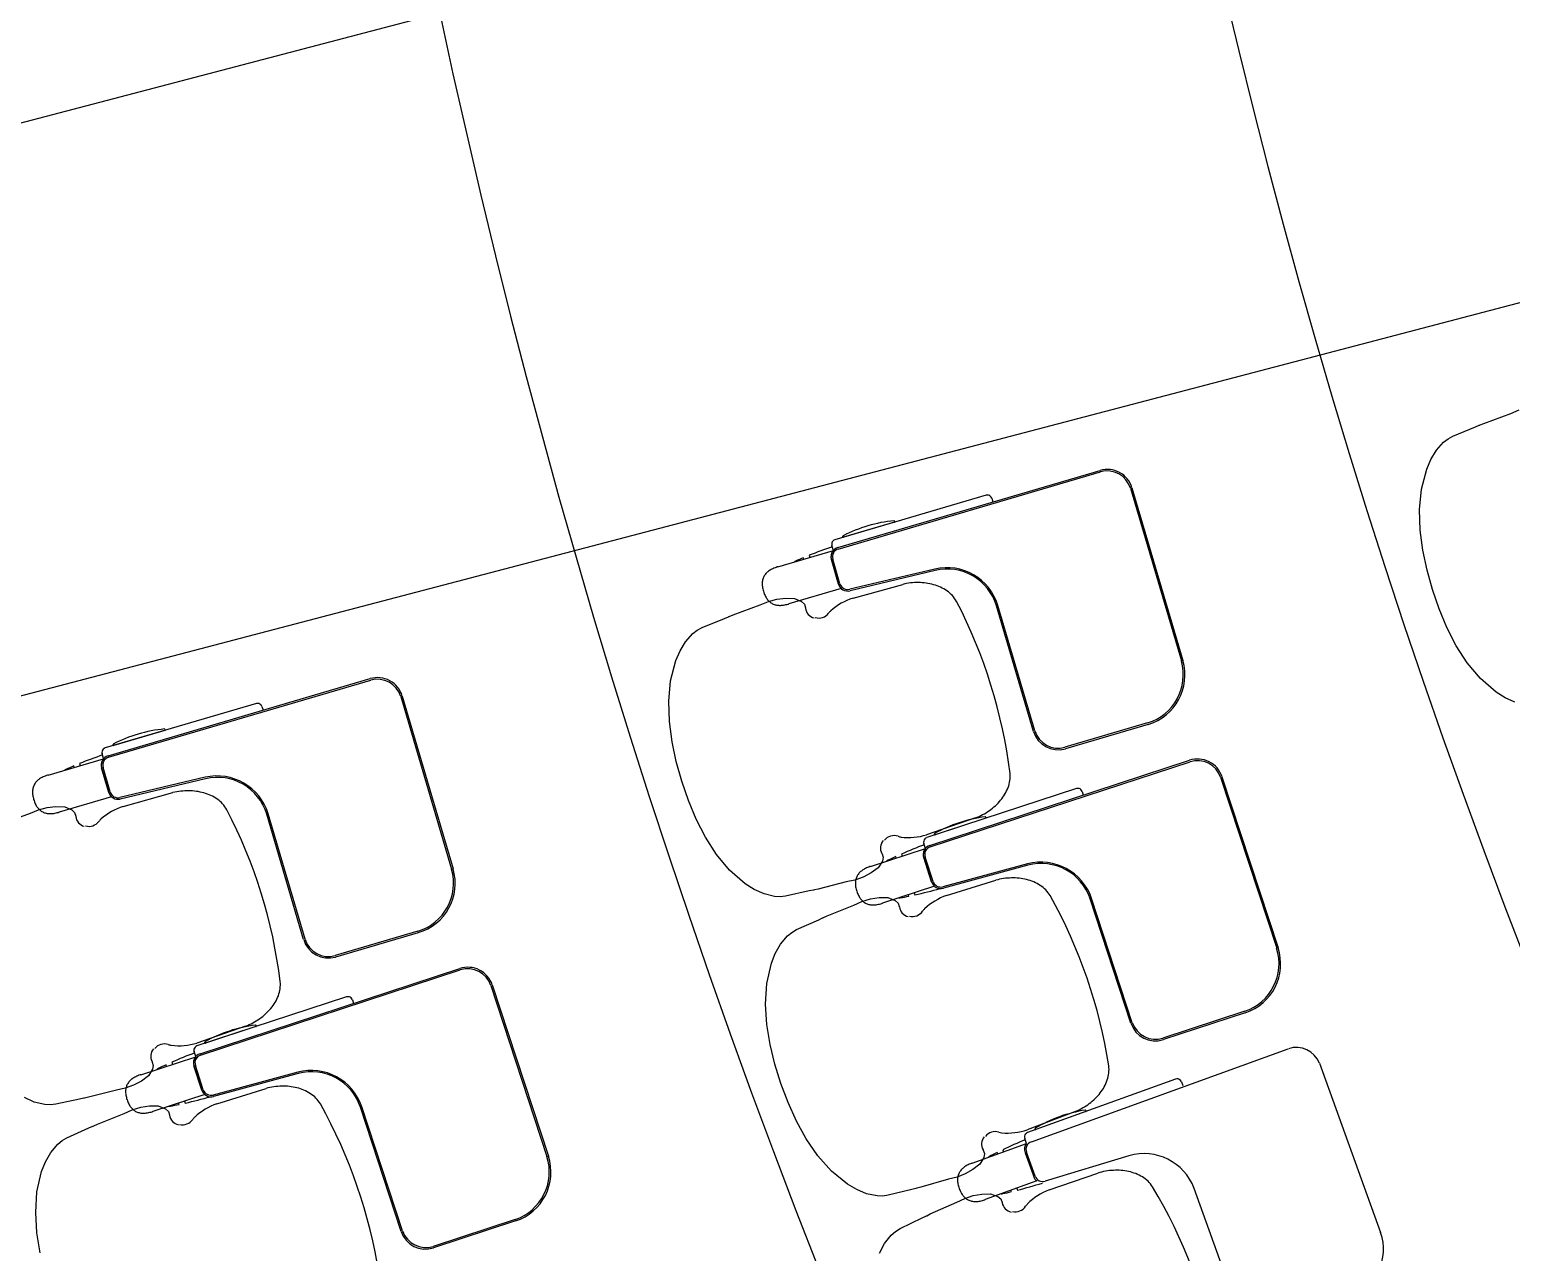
# Model space of a CAD drawing. Extents: x 324 to 2190, y 315 to 1855.
# Drawn here: x 671 to 763.3, y 1160.5 to 1236.6 of the extents above; entities that cross this region are included whole.
import ezdxf

# ---------------------------------------------------------------- set-up
doc = ezdxf.new("R2010")
doc.units = 0
doc.header["$LTSCALE"] = 48
doc.header["$MEASUREMENT"] = 0
doc.layers.add('first flr', color=8, linetype='CONTINUOUS')

msp = doc.modelspace()

# ---------------------------------------------------------------- linework, layer by layer
at = {"layer": 'first flr'}
for p, q in [((789.78, 1262.116), (557.852, 1201.234)), ((798.638, 1228.751), (566.357, 1167.777)), ((721.362, 1204.36), (737.69, 1209.167)), ((721.388, 1204.27), (737.715, 1209.078)), ((739.589, 1208.057), (742.757, 1197.3)), ((739.679, 1208.083), (742.846, 1197.326)), ((730.594, 1207.62), (721.181, 1204.849)), ((730.942, 1207.43), (731.009, 1207.2)), ((724.892, 1205.941), (721.715, 1205.006)), ((724.899, 1206.014), (724.91, 1205.976)), ((721.085, 1204.184), (720.992, 1204.5)), ((721.68, 1205.025), (721.67, 1205.063)), ((717.625, 1203.163), (721.082, 1204.181)), ((719.252, 1203.642), (719.226, 1203.73)), ((719.585, 1203.878), (719.622, 1203.751)), ((721.405, 1202.086), (720.956, 1203.614)), ((721.494, 1202.112), (721.044, 1203.64)), ((727.403, 1203.026), (722.099, 1201.761)), ((727.425, 1202.936), (722.121, 1201.671)), ((721.575, 1201.813), (718.306, 1200.851)), ((722.307, 1201.213), (725.402, 1202.07)), ((733.541, 1192.916), (731.242, 1200.724)), ((733.629, 1192.942), (731.33, 1200.75)), ((675.915, 1191.39), (692.242, 1196.198)), ((675.94, 1191.301), (692.268, 1196.108)), ((694.142, 1195.087), (697.309, 1184.33)), ((694.231, 1195.113), (697.399, 1184.357)), ((685.146, 1194.65), (675.734, 1191.879)), ((685.494, 1194.461), (685.562, 1194.231)), ((740.651, 1193.437), (735.503, 1191.921)), ((740.678, 1193.348), (735.53, 1191.832)), ((679.444, 1192.971), (676.268, 1192.036)), ((679.451, 1193.044), (679.463, 1193.007)), ((675.637, 1191.215), (675.544, 1191.531)), ((676.233, 1192.056), (676.223, 1192.093)), ((672.178, 1190.194), (675.634, 1191.212)), ((673.804, 1190.673), (673.778, 1190.761)), ((674.138, 1190.909), (674.175, 1190.782)), ((675.958, 1189.116), (675.508, 1190.644)), ((676.047, 1189.142), (675.597, 1190.67)), ((727.09, 1185.812), (743.264, 1191.114)), ((727.119, 1185.723), (743.293, 1191.025)), ((681.956, 1190.056), (676.651, 1188.792)), ((681.978, 1189.966), (676.674, 1188.702)), ((745.196, 1190.061), (748.69, 1179.406)), ((745.285, 1190.09), (748.778, 1179.435)), ((676.128, 1188.844), (672.859, 1187.881)), ((676.859, 1188.243), (679.955, 1189.1)), ((736.218, 1189.351), (726.895, 1186.295)), ((736.572, 1189.172), (736.647, 1188.944)), ((688.093, 1179.946), (685.794, 1187.754)), ((688.182, 1179.973), (685.883, 1187.781)), ((729.927, 1187.524), (726.892, 1186.474)), ((730.57, 1187.5), (727.424, 1186.468)), ((730.575, 1187.572), (730.588, 1187.535)), ((726.818, 1185.628), (726.716, 1185.941)), ((727.388, 1186.487), (727.377, 1186.524)), ((723.391, 1184.502), (726.816, 1185.625)), ((725.003, 1185.03), (724.974, 1185.118)), ((725.329, 1185.276), (725.37, 1185.151)), ((727.203, 1183.54), (726.707, 1185.054)), ((727.291, 1183.569), (726.795, 1185.082)), ((733.169, 1184.662), (727.906, 1183.237)), ((733.194, 1184.573), (727.931, 1183.148)), ((727.381, 1183.273), (724.142, 1182.211)), ((728.13, 1182.695), (731.198, 1183.645)), ((725.782, 1182.652), (725.754, 1182.739)), ((726.121, 1182.86), (726.162, 1182.734)), ((739.611, 1174.744), (737.076, 1182.478)), ((739.699, 1174.773), (737.164, 1182.507)), ((695.204, 1180.467), (690.056, 1178.951)), ((695.23, 1180.378), (690.082, 1178.862)), ((681.643, 1172.842), (697.817, 1178.144)), ((681.671, 1172.753), (697.845, 1178.056)), ((699.749, 1177.092), (703.242, 1166.436)), ((699.838, 1177.121), (703.331, 1166.465)), ((690.771, 1176.382), (681.447, 1173.325)), ((691.125, 1176.203), (691.199, 1175.975)), ((746.703, 1175.481), (741.603, 1173.809)), ((746.732, 1175.392), (741.633, 1173.721)), ((684.479, 1174.554), (681.444, 1173.504)), ((685.123, 1174.53), (681.976, 1173.499)), ((685.128, 1174.603), (685.14, 1174.566)), ((681.371, 1172.658), (681.268, 1172.971)), ((681.941, 1173.517), (681.929, 1173.554)), ((733.411, 1167.359), (749.416, 1173.151)), ((677.944, 1171.533), (681.368, 1172.655)), ((679.555, 1172.061), (679.527, 1172.148)), ((679.881, 1172.307), (679.923, 1172.181)), ((681.755, 1170.571), (681.259, 1172.084)), ((681.843, 1170.599), (681.347, 1172.113)), ((751.349, 1172.245), (755.164, 1161.701)), ((687.722, 1171.693), (682.458, 1170.268)), ((687.747, 1171.603), (682.483, 1170.178)), ((742.396, 1171.262), (733.17, 1167.924)), ((742.755, 1171.094), (742.837, 1170.869)), ((681.933, 1170.303), (678.695, 1169.242)), ((682.683, 1169.725), (685.751, 1170.676)), ((680.335, 1169.682), (680.306, 1169.77)), ((680.674, 1169.89), (680.715, 1169.765)), ((694.164, 1161.774), (691.628, 1169.509)), ((694.252, 1161.803), (691.716, 1169.537)), ((736.163, 1169.244), (733.161, 1168.102)), ((736.807, 1169.24), (733.693, 1168.113)), ((736.81, 1169.313), (736.823, 1169.276)), ((733.114, 1167.255), (733.002, 1167.565)), ((733.657, 1168.13), (733.645, 1168.167)), ((729.723, 1166.025), (733.111, 1167.252)), ((731.317, 1166.602), (731.286, 1166.689)), ((731.636, 1166.858), (731.681, 1166.734)), ((733.648, 1165.211), (733.107, 1166.709)), ((739.491, 1166.483), (734.273, 1164.898)), ((733.748, 1164.918), (730.543, 1163.758)), ((734.514, 1164.363), (737.552, 1165.407)), ((732.169, 1164.249), (732.137, 1164.335)), ((732.501, 1164.467), (732.546, 1164.342)), ((746.319, 1156.796), (743.549, 1164.45)), ((701.255, 1162.511), (696.156, 1160.839)), ((701.285, 1162.423), (696.185, 1160.751))]:
    msp.add_line(p, q, dxfattribs=at)
at = {"layer": 'first flr', "linetype": 'Continuous'}
for points in [[(763.52, 1194.729), (762.913, 1195.003), (762.355, 1195.351), (761.374, 1196.197), (760.553, 1197.179), (759.867, 1198.25), (759.293, 1199.379), (758.808, 1200.547), (758.397, 1201.742), (758.057, 1202.959), (757.794, 1204.196), (757.626, 1205.452), (757.584, 1206.723), (757.704, 1207.997), (758.032, 1209.251), (758.294, 1209.854), (758.639, 1210.424), (759.088, 1210.93), (759.361, 1211.14), (759.668, 1211.303), (761.063, 1211.878), (761.309, 1211.98), (761.336, 1211.99), (761.359, 1212), (761.591, 1212.096), (763.282, 1212.717), (763.79, 1212.93)], [(720.956, 1203.614), (721.369, 1202.21), (721.405, 1202.086)], [(724.099, 1185.312), (724.111, 1185.293), (724.177, 1185.072), (724.132, 1184.839), (723.874, 1184.422), (723.433, 1184.102), (722.947, 1183.845), (722.428, 1183.657), (721.888, 1183.544), (720.143, 1183.097), (719.897, 1183.044), (719.845, 1183.033), (719.585, 1182.977), (718.11, 1182.659), (717.765, 1182.619), (717.421, 1182.637), (716.763, 1182.799), (716.156, 1183.073), (715.598, 1183.421), (714.617, 1184.267), (713.796, 1185.249), (713.109, 1186.32), (712.535, 1187.449), (712.05, 1188.617), (711.64, 1189.812), (711.3, 1191.029), (711.037, 1192.266), (710.869, 1193.522), (710.827, 1194.792), (710.946, 1196.067), (711.274, 1197.321), (711.536, 1197.924), (711.881, 1198.494), (712.331, 1199), (712.604, 1199.21), (712.911, 1199.373), (714.306, 1199.948), (714.552, 1200.05), (714.578, 1200.06), (714.601, 1200.069), (714.834, 1200.166), (716.525, 1200.787), (717.033, 1201), (717.567, 1201.14), (718.113, 1201.204), (718.658, 1201.191), (719.107, 1200.993), (719.276, 1200.827), (719.347, 1200.608), (719.348, 1200.585)], [(675.508, 1190.644), (675.921, 1189.24), (675.958, 1189.116)], [(669.386, 1187.196), (671.077, 1187.818), (671.586, 1188.031), (672.119, 1188.171), (672.665, 1188.235), (673.211, 1188.221), (673.659, 1188.024), (673.829, 1187.857), (673.9, 1187.638), (673.901, 1187.615)], [(726.707, 1185.054), (727.162, 1183.663), (727.203, 1183.54)], [(730.405, 1166.856), (730.418, 1166.838), (730.49, 1166.619), (730.452, 1166.384), (730.208, 1165.96), (729.776, 1165.626), (729.298, 1165.354), (728.785, 1165.151), (728.249, 1165.022), (726.519, 1164.522), (726.274, 1164.462), (726.223, 1164.448), (725.964, 1164.384), (724.5, 1164.022), (724.156, 1163.971), (723.812, 1163.979), (723.149, 1164.121), (722.534, 1164.376), (721.966, 1164.707), (720.959, 1165.523), (720.109, 1166.48), (719.39, 1167.529), (718.782, 1168.64), (718.262, 1169.793), (717.815, 1170.975), (717.438, 1172.181), (717.138, 1173.41), (716.932, 1174.66), (716.851, 1175.928), (716.932, 1177.206), (717.221, 1178.469), (717.465, 1179.08), (717.792, 1179.66), (718.226, 1180.18), (718.493, 1180.398), (718.795, 1180.57), (720.171, 1181.187), (720.414, 1181.296), (720.44, 1181.308), (720.463, 1181.318), (720.693, 1181.421), (722.364, 1182.094), (722.865, 1182.322), (723.395, 1182.478), (723.938, 1182.559), (724.484, 1182.562), (724.938, 1182.378), (725.113, 1182.217), (725.19, 1182), (725.192, 1181.977)], [(678.651, 1172.343), (678.663, 1172.324), (678.729, 1172.103), (678.684, 1171.87), (678.427, 1171.453), (677.985, 1171.132), (677.499, 1170.875), (676.98, 1170.688), (676.441, 1170.575), (674.696, 1170.127), (674.45, 1170.075), (674.398, 1170.063), (674.137, 1170.007), (672.662, 1169.689), (672.317, 1169.649), (671.973, 1169.667), (671.316, 1169.83), (670.708, 1170.103)], [(681.259, 1172.084), (681.715, 1170.694), (681.755, 1170.571)], [(671.69, 1160.44), (671.484, 1161.69), (671.404, 1162.959), (671.484, 1164.237), (671.774, 1165.499), (672.017, 1166.11), (672.345, 1166.69), (672.779, 1167.21), (673.045, 1167.429), (673.347, 1167.601), (674.724, 1168.218), (674.967, 1168.327), (674.993, 1168.338), (675.016, 1168.348), (675.245, 1168.451), (676.916, 1169.124), (677.418, 1169.352), (677.947, 1169.509), (678.491, 1169.589), (679.037, 1169.592), (679.491, 1169.409), (679.665, 1169.247), (679.743, 1169.03), (679.745, 1169.008)], [(733.02, 1166.677), (733.517, 1165.301), (733.561, 1165.18)], [(723.964, 1160.425), (724.273, 1161.015), (724.691, 1161.548), (724.951, 1161.774), (725.248, 1161.955), (726.605, 1162.614), (726.844, 1162.731), (726.87, 1162.743), (726.893, 1162.753), (727.119, 1162.863), (728.769, 1163.587), (729.263, 1163.83), (729.787, 1164.002), (730.329, 1164.1), (730.874, 1164.119), (731.333, 1163.949), (731.513, 1163.793), (731.597, 1163.579), (731.599, 1163.556)]]:
    msp.add_lwpolyline(points, dxfattribs=at)
at = {"layer": 'first flr'}
for centre, radius, start, end in [((1177.146, 1339.987), 539.342, 152.26763, 207.52866), ((1177.146, 1339.987), 491.342, 150.80257, 208.9269), ((1177.146, 1339.987), 443.342, 149.00546, 210.64076), ((738.142, 1207.631), 1.602, 16.40743, 106.40743), ((738.129, 1207.608), 1.527, 17.08625, 105.72858), ((730.67, 1207.325), 0.304, 76.72957, 104.51893), ((730.669, 1207.345), 0.286, 17.4308, 72.01509), ((725.722, 1197.26), 8.814, 95.55092, 117.26398), ((724.872, 1206.005), 0.028, 17.40745, 95.55092), ((724.884, 1205.968), 0.028, 286.40745, 17.40745), ((730.831, 1176.03), 30.033, 109.07401, 111.99108), ((721.532, 1203.783), 0.601, 106.40744, 196.40744), ((721.256, 1204.579), 0.275, 135.14699, 196.63832), ((721.531, 1203.783), 0.508, 106.40748, 196.40748), ((721.253, 1204.597), 0.261, 105.94375, 138.43753), ((721.697, 1205.07), 0.028, 117.26397, 195.40745), ((721.707, 1205.033), 0.028, 195.40745, 286.40745), ((718.853, 1203.221), 0.32, 113.77514, 131.12602), ((730.831, 1176.03), 30.033, 112.73245, 113.77514), ((721.532, 1203.783), 0.601, 138.51254, 196.40745), ((717.589, 1202.134), 0.935, 157.03213, 164.05602), ((717.526, 1202.16), 0.867, 149.47169, 156.98743), ((717.542, 1202.149), 0.886, 142.02031, 149.38902), ((717.631, 1202.078), 1, 135.35431, 141.98271), ((717.692, 1202.02), 1.084, 129.36455, 135.44602), ((717.78, 1201.91), 1.225, 123.89984, 129.23898), ((717.926, 1201.695), 1.485, 114.49412, 123.94811), ((718.548, 1200.215), 3.09, 108.12327, 113.62373), ((717.792, 1202.543), 0.642, 105.05154, 108.58905), ((728.145, 1199.779), 3.33, 16.94691, 102.86792), ((728.168, 1199.819), 3.204, 16.40912, 103.4057), ((717.913, 1202.105), 1.261, 177.06352, 182.36619), ((717.673, 1202.117), 1.021, 170.77064, 177.03116), ((717.991, 1202.104), 1.34, 182.17587, 187.58086), ((719.122, 1202.308), 2.488, 188.80615, 195.54111), ((717.618, 1202.124), 0.966, 163.96052, 170.65045), ((719.101, 1202.38), 2.488, 197.27378, 204.00875), ((721.982, 1202.256), 0.601, 196.40745, 283.40744), ((721.982, 1202.256), 0.601, 196.40745, 227.41982), ((721.981, 1202.255), 0.508, 196.40742, 283.40741), ((726.312, 1198.411), 3.77, 88.91192, 103.96887), ((726.392, 1198.782), 3.398, 74.09993, 90.1393), ((726.591, 1199.394), 2.755, 55.3616, 74.59806), ((727.014, 1200.024), 1.997, 29.47069, 55.08349), ((718.04, 1201.939), 1.34, 205.23403, 210.63902), ((717.974, 1201.896), 1.261, 210.4487, 215.75137), ((717.779, 1201.756), 1.021, 215.78373, 222.04426), ((717.737, 1201.721), 0.966, 222.16444, 228.85437), ((717.718, 1201.696), 0.935, 228.75887, 235.78276), ((717.679, 1201.64), 0.867, 235.82747, 243.3432), ((717.686, 1201.658), 0.886, 243.42587, 250.79458), ((717.723, 1201.766), 1, 250.83218, 257.46058), ((717.743, 1201.848), 1.084, 257.36887, 263.45034), ((717.757, 1201.988), 1.225, 263.57591, 268.91505), ((717.763, 1202.248), 1.485, 268.86678, 278.32078), ((717.484, 1203.829), 3.09, 279.19116, 284.69162), ((718.11, 1201.462), 0.642, 284.22536, 287.76286), ((720.05, 1200.66), 0.706, 186.14522, 255.85597), ((723.525, 1197.442), 3.963, 107.90845, 131.19388), ((700.813, 1186.444), 31.507, 7.0298, 27.52809), ((720.17, 1200.737), 0.768, 253.6839, 323.39464), ((722.008, 1199.323), 1.551, 134.76657, 141.92575), ((739.736, 1196.441), 3.14, 286.93484, 15.88011), ((739.773, 1196.421), 3.204, 286.40922, 16.40573), ((692.695, 1194.661), 1.602, 16.40743, 106.40743), ((692.682, 1194.638), 1.527, 17.08625, 105.72858), ((685.223, 1194.356), 0.304, 76.72957, 104.51893), ((685.221, 1194.375), 0.286, 17.4308, 72.01509), ((680.274, 1184.291), 8.814, 95.55092, 117.26398), ((679.425, 1193.036), 0.028, 17.40745, 95.55092), ((679.436, 1192.998), 0.028, 286.40745, 17.40745), ((735.077, 1193.369), 1.602, 196.40743, 286.40743), ((735.089, 1193.391), 1.527, 197.08625, 285.72858), ((685.384, 1163.06), 30.033, 109.07401, 111.99108), ((676.084, 1190.814), 0.601, 106.40744, 196.40744), ((675.808, 1191.61), 0.275, 135.14699, 196.63832), ((675.806, 1191.628), 0.261, 105.94375, 138.43753), ((676.25, 1192.101), 0.028, 117.26397, 195.40745), ((676.26, 1192.063), 0.028, 195.40745, 286.40745), ((673.405, 1190.252), 0.32, 113.77514, 131.12602), ((685.384, 1163.06), 30.033, 112.73245, 113.77514), ((676.084, 1190.814), 0.601, 138.51254, 196.40745), ((676.084, 1190.814), 0.508, 106.40748, 196.40748), ((743.763, 1189.591), 1.602, 18.15045, 108.15045), ((743.751, 1189.568), 1.527, 18.82927, 107.4716), ((672.142, 1189.164), 0.935, 157.03213, 164.05602), ((672.078, 1189.19), 0.867, 149.47169, 156.98743), ((672.094, 1189.18), 0.886, 142.02031, 149.38902), ((672.184, 1189.109), 1, 135.35431, 141.98271), ((672.245, 1189.051), 1.084, 129.36455, 135.44602), ((672.332, 1188.94), 1.225, 123.89984, 129.23898), ((672.478, 1188.725), 1.485, 114.49412, 123.94811), ((673.101, 1187.245), 3.09, 108.12327, 113.62373), ((672.344, 1189.573), 0.642, 105.05154, 108.58905), ((682.697, 1186.81), 3.33, 16.94691, 102.86792), ((682.721, 1186.849), 3.204, 16.40912, 103.4057), ((730.094, 1190.123), 1.997, 339.4744, 5.0872), ((672.465, 1189.136), 1.261, 177.06352, 182.36619), ((672.544, 1189.135), 1.34, 182.17587, 187.58086), ((672.225, 1189.148), 1.021, 170.77064, 177.03116), ((673.675, 1189.339), 2.488, 188.80615, 195.54111), ((672.171, 1189.154), 0.966, 163.96052, 170.65045), ((673.653, 1189.411), 2.488, 197.27378, 204.00875), ((676.534, 1189.286), 0.601, 196.40745, 283.40744), ((676.534, 1189.286), 0.601, 196.40745, 227.41982), ((676.534, 1189.286), 0.508, 196.40742, 283.40741), ((680.865, 1185.441), 3.77, 88.91192, 103.96887), ((680.945, 1185.813), 3.398, 74.09993, 90.1393), ((681.144, 1186.425), 2.755, 55.3616, 74.59806), ((681.567, 1187.054), 1.997, 29.47069, 55.08349), ((728.877, 1190.792), 3.398, 304.41859, 320.45796), ((729.389, 1190.402), 2.755, 319.95983, 339.19628), ((736.304, 1189.059), 0.304, 78.47259, 106.26195), ((736.302, 1189.078), 0.286, 19.17382, 73.75811), ((672.592, 1188.97), 1.34, 205.23403, 210.63902), ((672.527, 1188.926), 1.261, 210.4487, 215.75137), ((672.332, 1188.786), 1.021, 215.78373, 222.04426), ((672.29, 1188.751), 0.966, 222.16444, 228.85437), ((672.271, 1188.727), 0.935, 228.75887, 235.78276), ((672.231, 1188.67), 0.867, 235.82747, 243.3432), ((672.239, 1188.688), 0.886, 243.42587, 250.79458), ((672.276, 1188.796), 1, 250.83218, 257.46058), ((672.296, 1188.878), 1.084, 257.36887, 263.45034), ((672.309, 1189.018), 1.225, 263.57591, 268.91505), ((672.315, 1189.278), 1.485, 268.86678, 278.32078), ((672.037, 1190.859), 3.09, 279.19116, 284.69162), ((672.663, 1188.493), 0.642, 284.22536, 287.76286), ((678.078, 1184.472), 3.963, 107.90845, 131.19388), ((655.365, 1173.475), 31.507, 7.0298, 27.52809), ((728.601, 1191.053), 3.77, 290.58901, 305.64597), ((674.602, 1187.691), 0.706, 186.14522, 255.85597), ((674.722, 1187.768), 0.768, 253.6839, 323.39464), ((676.56, 1186.353), 1.551, 134.76657, 141.92575), ((731.664, 1178.848), 8.814, 97.29394, 119.007), ((730.549, 1187.563), 0.028, 19.15047, 97.29394), ((730.561, 1187.526), 0.028, 288.15047, 19.15047), ((724.719, 1185.648), 0.706, 138.70192, 208.41267), ((724.862, 1185.653), 0.768, 71.16324, 140.87399), ((725.573, 1187.86), 1.551, 252.63214, 259.79132), ((725.756, 1190.27), 3.963, 263.36401, 286.64944), ((737.417, 1157.783), 30.033, 110.81703, 113.7341), ((727.278, 1185.241), 0.601, 108.15046, 198.15046), ((726.977, 1186.028), 0.275, 136.89001, 198.38134), ((726.974, 1186.046), 0.261, 107.68677, 140.18055), ((727.404, 1186.532), 0.028, 119.00699, 197.15047), ((727.415, 1186.495), 0.028, 197.15047, 288.15047), ((724.617, 1184.598), 0.32, 115.51816, 132.86904), ((737.417, 1157.783), 30.033, 114.47547, 115.51816), ((727.278, 1185.241), 0.601, 140.25556, 198.15047), ((727.277, 1185.241), 0.508, 108.1505, 198.1505), ((694.289, 1183.471), 3.14, 286.93484, 15.88011), ((694.325, 1183.452), 3.204, 286.40922, 16.40573), ((723.339, 1183.486), 0.886, 143.76333, 151.13204), ((723.431, 1183.418), 1, 137.09733, 143.72573), ((723.494, 1183.362), 1.084, 131.10757, 137.18904), ((723.584, 1183.254), 1.225, 125.64286, 130.982), ((723.737, 1183.044), 1.485, 116.23714, 125.69113), ((724.404, 1181.583), 3.09, 109.86629, 115.36675), ((723.577, 1183.887), 0.642, 106.79456, 110.33207), ((734.009, 1181.44), 3.33, 18.68993, 104.61094), ((734.031, 1181.48), 3.204, 18.15214, 105.14872), ((723.471, 1183.458), 1.021, 172.51366, 178.77418), ((723.711, 1183.453), 1.261, 178.80654, 184.10921), ((723.79, 1183.455), 1.34, 183.91889, 189.32388), ((723.416, 1183.463), 0.966, 165.70354, 172.39347), ((724.914, 1183.693), 2.488, 190.54917, 197.28413), ((723.387, 1183.472), 0.935, 158.77515, 165.79904), ((723.323, 1183.496), 0.867, 151.21471, 158.73045), ((719.628, 1212.048), 30.033, 282.56683, 285.65125), ((727.774, 1183.727), 0.601, 198.15047, 285.15046), ((727.774, 1183.727), 0.601, 198.15047, 229.16284), ((727.773, 1183.727), 0.508, 198.15044, 285.15043), ((732.219, 1180.016), 3.77, 90.65494, 105.71189), ((732.288, 1180.39), 3.398, 75.84295, 91.88232), ((732.468, 1181.008), 2.755, 57.10462, 76.34108), ((732.872, 1181.65), 1.997, 31.21371, 56.82651), ((724.89, 1183.765), 2.488, 199.0168, 205.75177), ((723.843, 1183.291), 1.34, 206.97705, 212.38204), ((723.779, 1183.246), 1.261, 212.19172, 217.49439), ((723.588, 1183.1), 1.021, 217.52675, 223.78727), ((723.547, 1183.064), 0.966, 223.90746, 230.59739), ((723.529, 1183.039), 0.935, 230.50189, 237.52578), ((723.492, 1182.981), 0.867, 237.57049, 245.08622), ((723.499, 1182.999), 0.886, 245.16889, 252.5376), ((723.532, 1183.108), 1, 252.5752, 259.2036), ((723.55, 1183.191), 1.084, 259.11189, 265.19336), ((723.559, 1183.331), 1.225, 265.31893, 270.65807), ((723.557, 1183.591), 1.485, 270.6098, 280.0638), ((723.23, 1185.163), 3.09, 280.93418, 286.43464), ((723.928, 1182.817), 0.642, 285.96838, 289.50588), ((725.187, 1182.86), 0.32, 263.3666, 280.78277), ((719.628, 1212.048), 30.033, 280.78277, 281.82547), ((729.463, 1178.963), 3.963, 109.65147, 132.9369), ((707.096, 1167.279), 31.507, 8.77282, 29.27111), ((725.891, 1182.074), 0.706, 187.88824, 257.59899), ((726.009, 1182.155), 0.768, 255.42692, 325.13766), ((727.889, 1180.797), 1.551, 136.50959, 143.66877), ((689.63, 1180.399), 1.602, 196.40743, 286.40743), ((689.642, 1180.421), 1.527, 197.08625, 285.72858), ((745.697, 1178.455), 3.14, 288.67786, 17.62313), ((745.734, 1178.437), 3.204, 288.15224, 18.14875), ((698.316, 1176.622), 1.602, 18.15045, 108.15045), ((698.304, 1176.599), 1.527, 18.82927, 107.4716), ((684.647, 1177.154), 1.997, 339.4744, 5.0872), ((683.43, 1177.823), 3.398, 304.41859, 320.45796), ((683.941, 1177.432), 2.755, 319.95983, 339.19628), ((690.856, 1176.089), 0.304, 78.47259, 106.26195), ((690.854, 1176.109), 0.286, 19.17382, 73.75811), ((683.153, 1178.084), 3.77, 290.58901, 305.64597), ((741.134, 1175.243), 1.602, 198.15045, 288.15045), ((741.145, 1175.265), 1.527, 198.82927, 287.4716), ((686.217, 1165.879), 8.814, 97.29394, 119.007), ((685.101, 1174.594), 0.028, 19.15047, 97.29394), ((685.114, 1174.557), 0.028, 288.15047, 19.15047), ((679.272, 1172.679), 0.706, 138.70192, 208.41267), ((679.415, 1172.683), 0.768, 71.16324, 140.87399), ((680.126, 1174.891), 1.551, 252.63214, 259.79132), ((680.309, 1177.301), 3.963, 263.36401, 286.64944), ((691.97, 1144.814), 30.033, 110.81703, 113.7341), ((681.53, 1173.058), 0.275, 136.89001, 198.38134), ((681.527, 1173.076), 0.261, 107.68677, 140.18055), ((681.956, 1173.563), 0.028, 119.00699, 197.15047), ((681.968, 1173.525), 0.028, 197.15047, 288.15047), ((749.919, 1171.709), 1.527, 20.57226, 109.2146), ((691.97, 1144.814), 30.033, 114.47547, 115.51816), ((681.83, 1172.271), 0.601, 108.15046, 198.15046), ((681.83, 1172.271), 0.601, 140.25556, 198.15047), ((681.83, 1172.271), 0.508, 108.1505, 198.1505), ((736.251, 1171.847), 1.997, 341.21742, 6.83022), ((677.892, 1170.516), 0.886, 143.76333, 151.13204), ((677.983, 1170.448), 1, 137.09733, 143.72573), ((678.046, 1170.392), 1.084, 131.10757, 137.18904), ((678.137, 1170.284), 1.225, 125.64286, 130.982), ((678.289, 1170.074), 1.485, 116.23714, 125.69113), ((678.957, 1168.614), 3.09, 109.86629, 115.36675), ((678.13, 1170.918), 0.642, 106.79456, 110.33207), ((679.169, 1171.628), 0.32, 115.51816, 132.86904), ((688.562, 1168.47), 3.33, 18.68993, 104.61094), ((688.584, 1168.51), 3.204, 18.15214, 105.14872), ((735.538, 1172.104), 2.755, 321.70285, 340.9393), ((742.49, 1170.973), 0.304, 80.21559, 108.00494), ((742.488, 1170.992), 0.286, 20.91681, 75.50111), ((678.023, 1170.488), 1.021, 172.51366, 178.77418), ((678.264, 1170.484), 1.261, 178.80654, 184.10921), ((678.342, 1170.485), 1.34, 183.91889, 189.32388), ((677.969, 1170.493), 0.966, 165.70354, 172.39347), ((679.466, 1170.724), 2.488, 190.54917, 197.28413), ((677.94, 1170.503), 0.935, 158.77515, 165.79904), ((677.875, 1170.527), 0.867, 151.21471, 158.73045), ((674.18, 1199.078), 30.033, 282.56683, 285.65125), ((682.326, 1170.758), 0.601, 198.15047, 285.15046), ((682.326, 1170.758), 0.601, 198.15047, 229.16284), ((682.326, 1170.758), 0.508, 198.15044, 285.15043), ((686.772, 1167.046), 3.77, 90.65494, 105.71189), ((686.84, 1167.42), 3.398, 75.84295, 91.88232), ((687.021, 1168.038), 2.755, 57.10462, 76.34108), ((687.424, 1168.68), 1.997, 31.21371, 56.82651), ((735.015, 1172.479), 3.398, 306.16161, 322.20098), ((679.443, 1170.795), 2.488, 199.0168, 205.75177), ((678.396, 1170.322), 1.34, 206.97705, 212.38204), ((678.332, 1170.276), 1.261, 212.19172, 217.49439), ((678.141, 1170.13), 1.021, 217.52675, 223.78727), ((678.1, 1170.094), 0.966, 223.90746, 230.59739), ((678.082, 1170.069), 0.935, 230.50189, 237.52578), ((678.044, 1170.012), 0.867, 237.57049, 245.08622), ((678.051, 1170.03), 0.886, 245.16889, 252.5376), ((678.085, 1170.139), 1, 252.5752, 259.2036), ((677.783, 1172.194), 3.09, 280.93418, 286.43464), ((678.481, 1169.847), 0.642, 285.96838, 289.50588), ((679.739, 1169.89), 0.32, 263.3666, 280.78277), ((674.18, 1199.078), 30.033, 280.78277, 281.82547), ((684.016, 1165.993), 3.963, 109.65147, 132.9369), ((661.648, 1154.31), 31.507, 8.77282, 29.27111), ((738.163, 1160.626), 8.814, 99.03693, 120.74999), ((734.73, 1172.732), 3.77, 292.33203, 307.38899), ((736.783, 1169.303), 0.028, 20.89346, 99.03694), ((736.797, 1169.266), 0.028, 289.89346, 20.89346), ((678.102, 1170.221), 1.084, 259.11189, 265.19336), ((678.111, 1170.362), 1.225, 265.31893, 270.65807), ((678.11, 1170.622), 1.485, 270.6098, 280.0638), ((680.444, 1169.105), 0.706, 187.88824, 257.59899), ((680.561, 1169.185), 0.768, 255.42692, 325.13766), ((682.441, 1167.827), 1.551, 136.50959, 143.66877), ((731.015, 1167.211), 0.706, 140.44494, 210.15569), ((731.158, 1167.22), 0.768, 72.90626, 142.61701), ((731.801, 1169.448), 1.551, 254.37516, 261.53434), ((731.911, 1171.863), 3.963, 265.10703, 288.39246), ((744.554, 1139.745), 30.033, 112.56003, 115.4771), ((733.26, 1167.659), 0.275, 138.63301, 200.12434), ((733.257, 1167.677), 0.261, 109.42977, 141.92355), ((733.584, 1166.882), 0.508, 109.89349, 199.89349), ((733.671, 1168.176), 0.028, 120.74999, 198.89346), ((733.684, 1168.139), 0.028, 198.89346, 289.89346), ((700.25, 1165.486), 3.14, 288.67786, 17.62313), ((700.286, 1165.467), 3.204, 288.15224, 18.14875), ((730.944, 1166.158), 0.32, 117.26116, 134.61204), ((744.554, 1139.745), 30.033, 116.21846, 117.26116), ((733.584, 1166.882), 0.601, 141.99856, 199.89346), ((740.429, 1163.287), 3.33, 20.43292, 106.35394), ((729.701, 1165.008), 0.886, 145.50633, 152.87504), ((729.795, 1164.943), 1, 138.84033, 145.46872), ((729.859, 1164.889), 1.084, 132.85057, 138.93203), ((729.953, 1164.784), 1.225, 127.38586, 132.72499), ((730.112, 1164.578), 1.485, 117.98013, 127.43412), ((730.823, 1163.139), 3.09, 111.60929, 117.10975), ((729.927, 1165.416), 0.642, 108.53756, 112.07506), ((738.683, 1161.81), 3.77, 92.39793, 107.45489), ((738.74, 1162.186), 3.398, 77.58594, 93.62532), ((738.901, 1162.808), 2.755, 58.84762, 78.08407), ((729.834, 1164.984), 1.021, 174.25665, 180.51718), ((730.074, 1164.987), 1.261, 180.54954, 185.85221), ((729.779, 1164.987), 0.966, 167.44654, 174.13647), ((730.153, 1164.99), 1.34, 185.66189, 191.06688), ((729.75, 1164.996), 0.935, 160.51815, 167.54204), ((731.269, 1165.263), 2.488, 192.29216, 199.02713), ((729.685, 1165.018), 0.867, 152.95771, 160.47344), ((725.123, 1193.444), 30.033, 284.30983, 287.39424), ((734.126, 1165.384), 0.601, 199.89346, 230.90584), ((734.126, 1165.384), 0.508, 199.89343, 286.89343), ((739.285, 1163.463), 1.997, 32.9567, 58.5695), ((731.243, 1165.334), 2.488, 200.7598, 207.49476), ((730.211, 1164.829), 1.34, 208.72005, 214.12504), ((730.148, 1164.781), 1.261, 213.93472, 219.23739), ((729.962, 1164.63), 1.021, 219.26975, 225.53027), ((729.922, 1164.592), 0.966, 225.65046, 232.34039), ((729.905, 1164.567), 0.935, 232.24488, 239.26878), ((729.869, 1164.508), 0.867, 239.31348, 246.82922), ((729.875, 1164.526), 0.886, 246.91189, 254.2806), ((729.906, 1164.636), 1, 254.3182, 260.94659), ((729.921, 1164.719), 1.084, 260.85489, 266.93636), ((729.916, 1165.12), 1.485, 272.3528, 281.80679), ((729.542, 1166.681), 3.09, 282.67718, 288.17764), ((730.31, 1164.357), 0.642, 287.71137, 291.24888), ((731.567, 1164.438), 0.32, 265.1096, 282.52577), ((725.123, 1193.444), 30.033, 282.52577, 283.56846), ((735.96, 1160.673), 3.963, 111.39446, 134.67989), ((713.958, 1148.315), 31.507, 10.51581, 31.01411), ((729.926, 1164.86), 1.225, 267.06193, 272.40107), ((732.295, 1163.674), 0.706, 189.63124, 259.34198), ((732.41, 1163.759), 0.768, 257.16991, 326.88066), ((734.331, 1162.458), 1.551, 138.25259, 145.41177), ((695.697, 1162.296), 1.527, 198.82927, 287.4716), ((695.686, 1162.273), 1.602, 198.15045, 288.15045), ((752.202, 1160.66), 3.14, 290.42086, 19.36613)]:
    msp.add_arc(centre, radius, start, end, dxfattribs=at)

doc.saveas('drawing.dxf')
